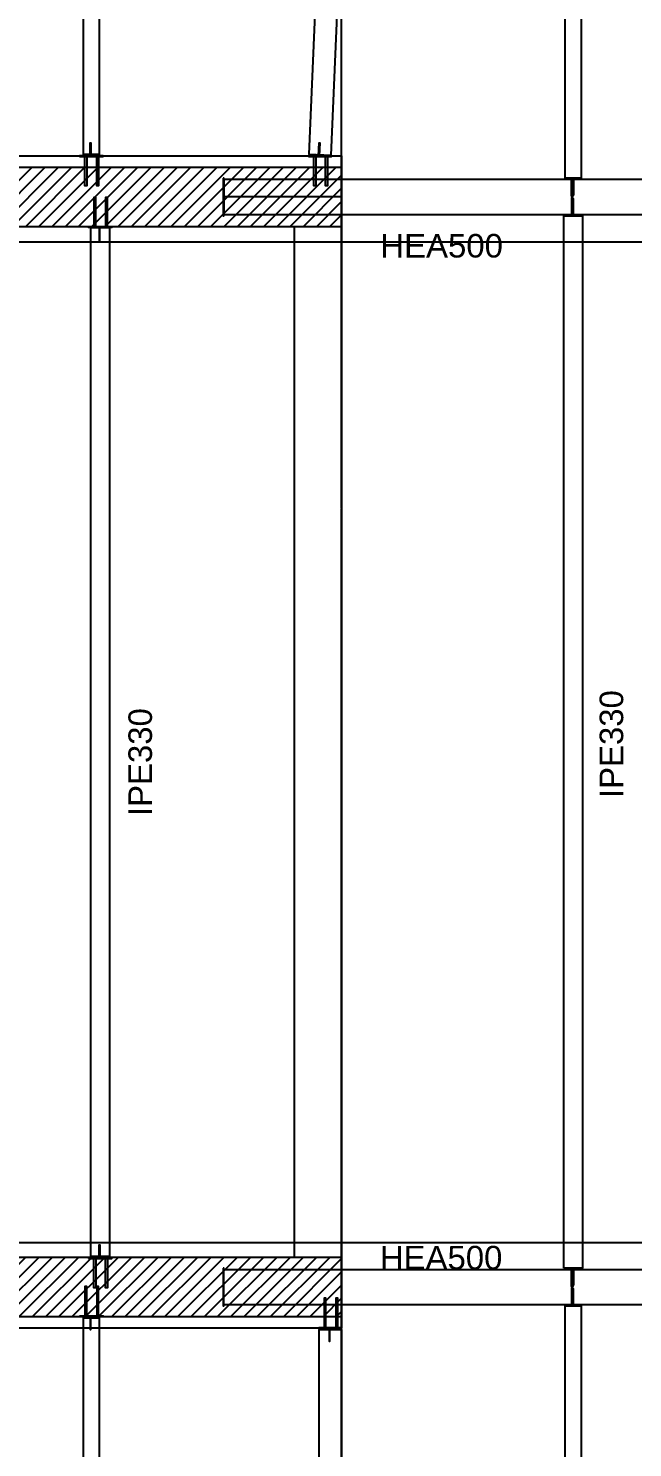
# Model space of a CAD drawing. Header units: millimetres. Extents: x -12345 to 95575, y -11225 to 31862.
# Drawn here: x 65341 to 70470, y 6757 to 18813 of the extents above; entities that cross this region are included whole.
import ezdxf
from ezdxf.enums import TextEntityAlignment as Align

# ---------------------------------------------------------------- set-up
doc = ezdxf.new("R2010")
doc.units = ezdxf.units.MM
doc.header["$LTSCALE"] = 0.95
doc.linetypes.add('DXK_LINE_DOT3', pattern=[5.9187, 2.979, -0.9799, 0.9799, -0.9799])
for name, color, linetype in [('COTAS', 8, 'Continuous'), ('HCB-ACH_PANT', 253, 'Continuous'), ('HCB-EJES', 1, 'Continuous'), ('HCB-PLATINAS', 5, 'Continuous'), ('HCB_PANTALLAS', 6, 'Continuous'), ('HCB_VIGAS', 4, 'Continuous')]:
    doc.layers.add(name, color=color, linetype=linetype)
doc.layers.add('E_TEXTO', color=3, linetype='Continuous', lineweight=9)
doc.layers.add('E_VIGAS-1', color=31, linetype='Continuous', lineweight=25)
doc.styles.add('VERDANA', font='arial.ttf')

msp = doc.modelspace()

# ---------------------------------------------------------------- hatches: boundary and pattern name
at = {"layer": 'HCB-ACH_PANT'}
h = msp.add_hatch(dxfattribs=at)
h.set_pattern_fill('ANSI31', color=256, scale=25)
h.set_pattern_definition([(45, (-13332.36, -5955.66), (-56.1266, 56.1266), [])])
h.paths.add_polyline_path([(59500.2, 8370.1), (59500.2, 7870.1), (68000.2, 7870.1), (68000.2, 8370.1), (64300.2, 8370.1), (64300.2, 17130.1), (68000.2, 17130.1), (68000.2, 17630.1), (59500.2, 17630.1), (59500.2, 17130.1), (63900.2, 17130.1), (63900.2, 8370.1)])

# ---------------------------------------------------------------- linework, layer by layer
at = {"layer": 'COTAS'}
msp.add_line((68000.2, 17380.2), (67000.2, 17380.2), dxfattribs=at)
at = {"layer": 'E_VIGAS-1', "color": 30, "true_color": 0xf26722}
for points in [[(25119.7, 17752.3), (38772.1, 16975.2), (45942, 16975.2), (59662.7, 17730.2), (68000.2, 17730.2), (68000.2, 7770.2), (59500, 7770.2), (59500, 7779.9), (46391.2, 8525.2), (38839.8, 8525.2), (38839.8, 8527.9), (25097.6, 7749.2)], [(68000, 17130.2), (68000.2, 8370.2), (67600.2, 8370.2), (67600.2, 17130.2), (68000.2, 17130.2)]]:
    msp.add_lwpolyline(points, dxfattribs=at)
at = {"layer": 'HCB-EJES', "linetype": 'DXK_LINE_DOT3'}
for p, q in [((68000, -3906.8), (68000, 29407)), ((-10844.5, 17000), (94075, 17000)), ((-10844.5, 8500), (94075, 8500))]:
    msp.add_line(p, q, dxfattribs=at)
at = {"layer": 'HCB-PLATINAS', "color": 4}
for points in [[(65775, 17724.2), (65975, 17724.2), (65975, 17730.2), (65775, 17730.2)], [(67718.2, 17724.2), (67913, 17724.2), (67913, 17730.2), (67718.2, 17730.2)], [(65850.2, 17126.2), (66050.2, 17126.2), (66050.2, 17120.2), (65850.2, 17120.2)], [(65850.2, 8364.2), (66050.2, 8364.2), (66050.2, 8370.2), (65850.2, 8370.2)], [(65775, 7876.2), (65975, 7876.2), (65975, 7870.2), (65775, 7870.2)], [(67805.2, 7776.2), (68000, 7776.2), (68000, 7770.2), (67805.2, 7770.2)]]:
    msp.add_lwpolyline(points, close=True, dxfattribs=at)
at = {"layer": 'HCB-PLATINAS', "color": 5}
for points in [[(65825.5, 17722.7), (65829.1, 17724.2), (65832.7, 17722.7), (65834.8, 17721.9), (65837.1, 17716.2), (65837.1, 17678.7), (65837.1, 17474.2), (65821.1, 17474.2), (65821.1, 17678.7), (65821.1, 17716.2), (65823.4, 17721.9)], [(65925.5, 17722.7), (65929.1, 17724.2), (65932.7, 17722.7), (65934.8, 17721.9), (65937.1, 17716.2), (65937.1, 17678.7), (65937.1, 17474.2), (65921.1, 17474.2), (65921.1, 17678.7), (65921.1, 17716.2), (65923.4, 17721.9)], [(67768.7, 17722.7), (67772.3, 17724.2), (67776, 17722.7), (67778, 17721.9), (67780.3, 17716.2), (67780.3, 17678.7), (67780.3, 17474.2), (67764.3, 17474.2), (67764.3, 17678.7), (67764.3, 17716.2), (67766.7, 17721.9)], [(67868.7, 17722.7), (67872.3, 17724.2), (67876, 17722.7), (67878, 17721.9), (67880.3, 17716.2), (67880.3, 17678.7), (67880.3, 17474.2), (67864.3, 17474.2), (67864.3, 17678.7), (67864.3, 17716.2), (67866.7, 17721.9)], [(65900.7, 17127.7), (65904.3, 17126.2), (65907.9, 17127.7), (65910, 17128.5), (65912.3, 17134.2), (65912.3, 17171.7), (65912.3, 17376.2), (65896.3, 17376.2), (65896.3, 17171.7), (65896.3, 17134.2), (65898.7, 17128.5)], [(66000.7, 17127.7), (66004.3, 17126.2), (66007.9, 17127.7), (66010, 17128.5), (66012.3, 17134.2), (66012.3, 17171.7), (66012.3, 17376.2), (65996.3, 17376.2), (65996.3, 17171.7), (65996.3, 17134.2), (65998.7, 17128.5)], [(65900.7, 8362.7), (65904.3, 8364.2), (65907.9, 8362.7), (65910, 8361.9), (65912.3, 8356.2), (65912.3, 8318.7), (65912.3, 8114.2), (65896.3, 8114.2), (65896.3, 8318.7), (65896.3, 8356.2), (65898.7, 8361.9)], [(66000.7, 8362.7), (66004.3, 8364.2), (66007.9, 8362.7), (66010, 8361.9), (66012.3, 8356.2), (66012.3, 8318.7), (66012.3, 8114.2), (65996.3, 8114.2), (65996.3, 8318.7), (65996.3, 8356.2), (65998.7, 8361.9)], [(65825.5, 7877.7), (65829.1, 7876.2), (65832.7, 7877.7), (65834.8, 7878.5), (65837.1, 7884.2), (65837.1, 7921.7), (65837.1, 8126.2), (65821.1, 8126.2), (65821.1, 7921.7), (65821.1, 7884.2), (65823.4, 7878.5)], [(65925.5, 7877.7), (65929.1, 7876.2), (65932.7, 7877.7), (65934.8, 7878.5), (65937.1, 7884.2), (65937.1, 7921.7), (65937.1, 8126.2), (65921.1, 8126.2), (65921.1, 7921.7), (65921.1, 7884.2), (65923.4, 7878.5)], [(67855.7, 7777.7), (67859.3, 7776.2), (67862.9, 7777.7), (67865, 7778.5), (67867.3, 7784.2), (67867.3, 7821.7), (67867.3, 8026.2), (67851.3, 8026.2), (67851.3, 7821.7), (67851.3, 7784.2), (67853.6, 7778.5)], [(67955.7, 7777.7), (67959.3, 7776.2), (67962.9, 7777.7), (67965, 7778.5), (67967.3, 7784.2), (67967.3, 7821.7), (67967.3, 8026.2), (67951.3, 8026.2), (67951.3, 7821.7), (67951.3, 7784.2), (67953.6, 7778.5)]]:
    msp.add_lwpolyline(points, close=True, dxfattribs=at)
at = {"layer": 'HCB_PANTALLAS'}
msp.add_lwpolyline([(68000.2, 17630.2), (59500.2, 17630.2), (59500.2, 17130.2), (63900.2, 17130.2), (63900.2, 8370.2), (59500.2, 8370.2), (59500.2, 7870.2), (68000.2, 7870.2), (68000.2, 8370.2), (64300.2, 8370.2), (64300.2, 17130.2), (68000.2, 17130.2)], close=True, dxfattribs=at)
at = {"layer": 'HCB_VIGAS'}
for points in [[(65807.5, 17740.2), (65807.5, 21895), (65942.5, 21895), (65942.5, 17740.2)], [(69897.7, 17540.2), (69897.7, 21895), (70032.7, 21895), (70032.7, 17540.2)], [(65865.7, 17730.2), (65865.7, 17840.2), (65871.7, 17840.2), (65871.7, 17730.2)], [(67804.4, 17730.2), (67809.2, 17840.4), (67815.2, 17840.1), (67810.4, 17730.2)], [(66994.2, 17540.2), (66994.2, 17220.9), (67000.2, 17220.9), (67000.2, 17540.2)], [(67000.2, 17530.2), (67000.2, 17230.9), (73086.8, 17230.2), (73086.8, 17530.2)], [(69951.7, 17530.2), (69961.7, 17530.2), (69961.7, 17386.2), (69951.7, 17386.2)], [(69961.7, 17540.2), (69968.8, 17540.2), (69968.8, 17396.2), (69961.7, 17396.2)], [(69951.7, 17230.2), (69961.7, 17230.2), (69961.7, 17374.2), (69951.7, 17374.2)], [(69961.7, 17220.2), (69968.8, 17220.2), (69968.8, 17364.2), (69961.7, 17364.2)], [(65870.2, 8380.2), (65870.2, 17120.2), (66030.2, 17120.2), (66030.2, 8380.2)], [(65940.5, 17120.2), (65940.5, 17010.2), (65946.5, 17010.2), (65946.5, 17120.2)], [(69885.2, 8280.2), (69885.2, 17220.2), (70045.2, 17220.2), (70045.2, 8280.2)], [(65940.5, 8370.2), (65940.5, 8480.2), (65946.5, 8480.2), (65946.5, 8370.2)], [(66994.2, 8280.2), (66994.2, 7960.9), (67000.2, 7960.9), (67000.2, 8280.2)], [(67000.2, 8270.2), (73086.8, 8270.2), (73086.8, 7970.2), (67000.2, 7970.2)], [(69951.7, 8270.2), (69961.7, 8270.2), (69961.7, 8126.2), (69951.7, 8126.2)], [(69961.7, 8280.2), (69968.8, 8280.2), (69968.8, 8136.2), (69961.7, 8136.2)], [(69951.7, 7970.2), (69961.7, 7970.2), (69961.7, 8114.2), (69951.7, 8114.2)], [(69961.7, 7960.2), (69968.8, 7960.2), (69968.8, 8104.2), (69961.7, 8104.2)], [(69897.7, 1708.4), (69897.7, 7960.2), (70032.7, 7960.2), (70032.7, 1708.4)], [(65865.7, 7870.2), (65865.7, 7760.2), (65871.7, 7760.2), (65871.7, 7870.2)], [(67894.5, 7770.2), (67894.5, 7660.2), (67900.5, 7660.2), (67900.5, 7770.2)]]:
    msp.add_lwpolyline(points, close=True, dxfattribs=at)
for points in [[(67910.5, 17736.1), (68087.9, 21833.6), (67898.1, 21841.9), (67720.7, 17744.3), (67910.5, 17736.1)], [(65942.5, 1708.4), (65807.5, 1708.4), (65807.5, 7860.2), (65942.5, 7860.2), (65942.5, 1708.4)], [(68000.2, 1738.4), (67810.2, 1738.4), (67810.2, 7760.2), (68000.2, 7760.2), (68000.2, 1738.4)]]:
    msp.add_lwpolyline(points, dxfattribs=at)

# ---------------------------------------------------------------- texts
at = {"layer": 'E_TEXTO', "style": 'VERDANA'}
for p in [(68848.9, 16866.2), (68844.5, 8270.2)]:
    msp.add_text('HEA500', height=200, dxfattribs=at).set_placement(p, align=Align.CENTER)
for p in [(70390.1, 12732.7), (66390.2, 12579.8)]:
    msp.add_text('IPE330', height=200, rotation=90, dxfattribs=at).set_placement(p, align=Align.CENTER)

doc.saveas('drawing.dxf')
